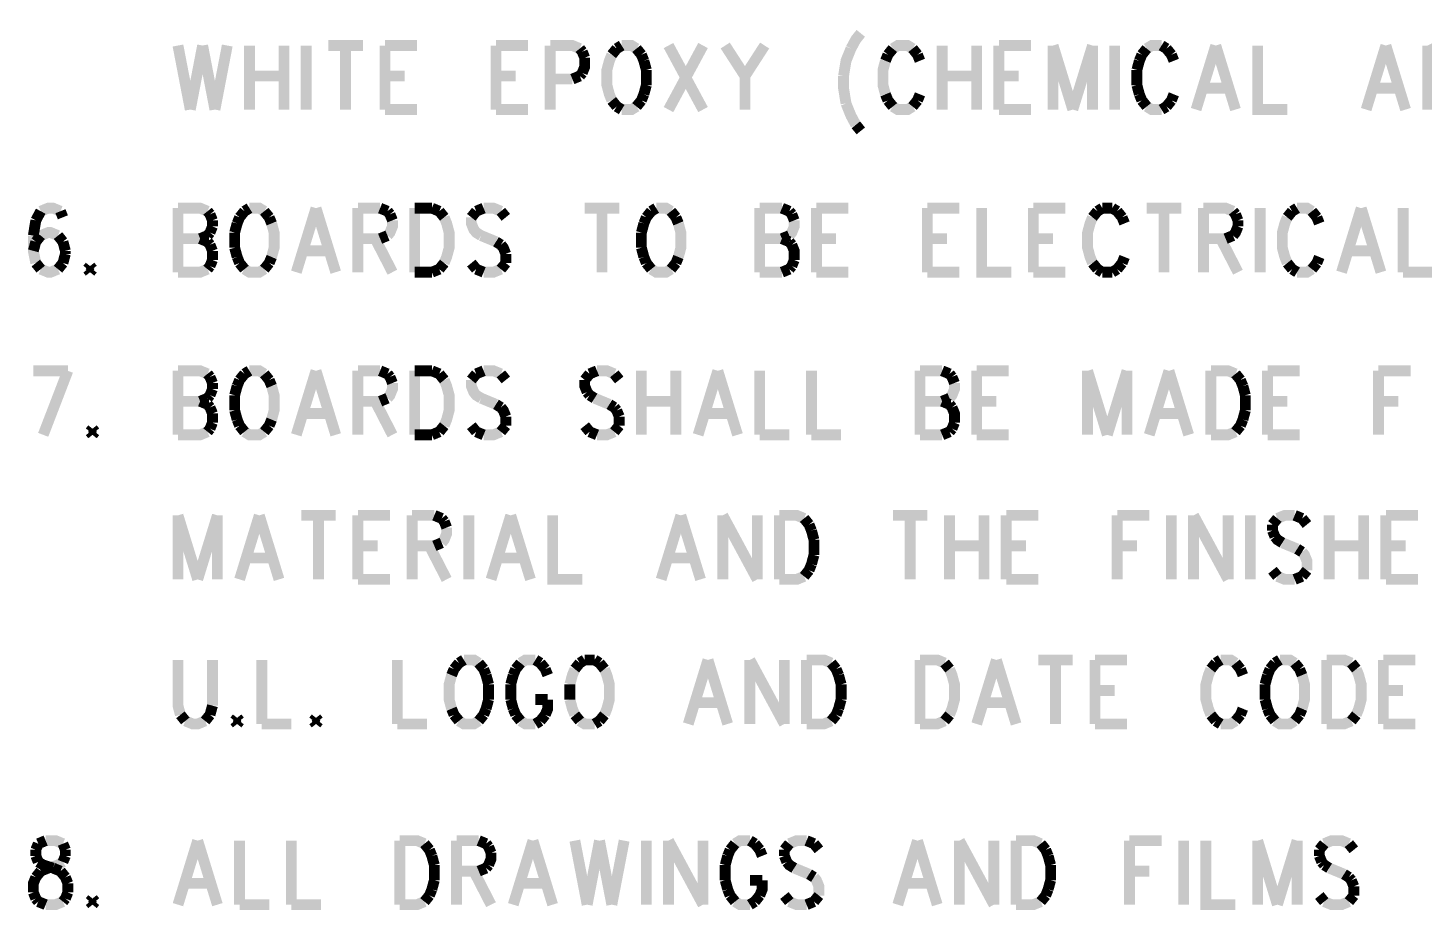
# Model space of a CAD drawing. Extents: x 5.82 to 15.01, y 4.82 to 9.83.
# Drawn here: x 6.15 to 8.081, y 4.825 to 6.045 of the extents above; entities that cross this region are included whole.
import ezdxf

# ---------------------------------------------------------------- set-up
doc = ezdxf.new("R2010")
doc.units = 0
doc.layers.add('DD_PHO', color=1, linetype='CONTINUOUS')

msp = doc.modelspace()

# ---------------------------------------------------------------- linework, layer by layer
at = {"layer": 'DD_PHO', "const_width": 0.015}
for points in [[(7.30181, 6.03796), (7.295, 6.02953), (7.28818, 6.01687)], [(6.3575, 6.02109), (6.37454, 5.9325)], [(6.39159, 6.02109), (6.37454, 5.9325)], [(6.39159, 6.02109), (6.40863, 5.9325)], [(6.42568, 6.02109), (6.40863, 5.9325)], [(6.45636, 6.02109), (6.45636, 5.9325)], [(6.50409, 6.02109), (6.50409, 5.9325)], [(6.53477, 6.02109), (6.53477, 5.9325)], [(6.56545, 6.02109), (6.61318, 6.02109)], [(6.58931, 6.02109), (6.58931, 5.9325)], [(6.64386, 6.02109), (6.64386, 5.9325)], [(6.64386, 6.02109), (6.68818, 6.02109)], [(6.79727, 6.02109), (6.79727, 5.9325)], [(6.79727, 6.02109), (6.84159, 6.02109)], [(6.87227, 6.02109), (6.87227, 5.9325)], [(6.87227, 6.02109), (6.90295, 6.02109), (6.91318, 6.01687)], [(6.91318, 6.01687), (6.91659, 6.01265)], [(6.96431, 6.01687), (6.9575, 6.00843)], [(6.97113, 6.02109), (6.96431, 6.01687)], [(6.99159, 6.01687), (6.98477, 6.02109), (6.97113, 6.02109)], [(6.9984, 6.00843), (6.99159, 6.01687)], [(7.0359, 6.02109), (7.08363, 5.9325)], [(7.08363, 6.02109), (7.0359, 5.9325)], [(7.11431, 6.02109), (7.14159, 5.9789)], [(7.16886, 6.02109), (7.14159, 5.9789)], [(7.28818, 6.01687), (7.28136, 6), (7.27795, 5.9789)], [(7.34613, 6.01687), (7.33931, 6.00843)], [(7.3734, 6.01687), (7.36659, 6.02109), (7.35295, 6.02109), (7.34613, 6.01687)], [(7.38022, 6.00843), (7.3734, 6.01687)], [(7.41431, 6.02109), (7.41431, 5.9325)], [(7.46204, 6.02109), (7.46204, 5.9325)], [(7.49272, 6.02109), (7.49272, 5.9325)], [(7.49272, 6.02109), (7.53704, 6.02109)], [(7.56772, 6.02109), (7.56772, 5.9325)], [(7.56772, 6.02109), (7.595, 5.9325)], [(7.62227, 6.02109), (7.595, 5.9325)], [(7.62227, 6.02109), (7.62227, 5.9325)], [(7.65295, 6.02109), (7.65295, 5.9325)], [(7.69727, 6.01687), (7.69045, 6.00843)], [(7.71772, 6.02109), (7.70409, 6.02109), (7.69727, 6.01687)], [(7.72454, 6.01687), (7.71772, 6.02109)], [(7.73136, 6.00843), (7.72454, 6.01687)], [(7.79272, 6.02109), (7.76545, 5.9325)], [(7.79272, 6.02109), (7.82, 5.9325)], [(7.85068, 6.02109), (7.85068, 5.9325), (7.89159, 5.9325)], [(8.02795, 6.02109), (8.00068, 5.9325)], [(8.02795, 6.02109), (8.05522, 5.9325)], [(8.0859, 6.02109), (8.0859, 5.9325)], [(8.0859, 6.02109), (8.13363, 5.9325)], [(6.91659, 6.01265), (6.92, 6.00421)], [(6.92, 6.00421), (6.92, 5.99156), (6.91659, 5.98312)], [(6.9575, 6.00843), (6.95409, 6), (6.95068, 5.98734), (6.95068, 5.96625), (6.95409, 5.95359), (6.9575, 5.94515)], [(7.00181, 6), (6.9984, 6.00843)], [(7.00522, 5.98734), (7.00181, 6)], [(7.3359, 6), (7.3325, 5.98734), (7.3325, 5.96625), (7.3359, 5.95359)], [(7.33931, 6.00843), (7.3359, 6)], [(7.38363, 6), (7.38022, 6.00843)], [(7.68704, 6), (7.68363, 5.98734)], [(7.69045, 6.00843), (7.68704, 6)], [(7.73477, 6), (7.73136, 6.00843)], [(6.45636, 5.9789), (6.50409, 5.9789)], [(6.64386, 5.9789), (6.67113, 5.9789)], [(6.79727, 5.9789), (6.82454, 5.9789)], [(6.91318, 5.9789), (6.90295, 5.97468)], [(6.91659, 5.98312), (6.91318, 5.9789)], [(7.00522, 5.96625), (7.00522, 5.98734)], [(7.14159, 5.9789), (7.14159, 5.9325)], [(7.27795, 5.9789), (7.27795, 5.96203), (7.28136, 5.94093)], [(7.41431, 5.9789), (7.46204, 5.9789)], [(7.49272, 5.9789), (7.52, 5.9789)], [(7.68363, 5.98734), (7.68363, 5.96625)], [(6.90295, 5.97468), (6.87227, 5.97468)], [(7.00181, 5.95359), (7.00522, 5.96625)], [(7.68363, 5.96625), (7.68704, 5.95359)], [(7.77568, 5.96203), (7.80977, 5.96203)], [(8.0109, 5.96203), (8.045, 5.96203)], [(6.9575, 5.94515), (6.96431, 5.93671)], [(6.99159, 5.93671), (6.9984, 5.94515)], [(6.9984, 5.94515), (7.00181, 5.95359)], [(7.28136, 5.94093), (7.28818, 5.92406), (7.295, 5.9114)], [(7.3359, 5.95359), (7.33931, 5.94515)], [(7.33931, 5.94515), (7.34613, 5.93671)], [(7.3734, 5.93671), (7.38022, 5.94515)], [(7.38022, 5.94515), (7.38363, 5.95359)], [(7.68704, 5.95359), (7.69045, 5.94515)], [(7.69045, 5.94515), (7.69727, 5.93671)], [(7.72454, 5.93671), (7.73136, 5.94515)], [(7.73136, 5.94515), (7.73477, 5.95359)], [(6.64386, 5.9325), (6.68818, 5.9325)], [(6.79727, 5.9325), (6.84159, 5.9325)], [(6.96431, 5.93671), (6.97113, 5.9325)], [(6.97113, 5.9325), (6.98477, 5.9325), (6.99159, 5.93671)], [(7.34613, 5.93671), (7.35295, 5.9325), (7.36659, 5.9325), (7.3734, 5.93671)], [(7.49272, 5.9325), (7.53704, 5.9325)], [(7.69727, 5.93671), (7.70409, 5.9325), (7.71772, 5.9325)], [(7.71772, 5.9325), (7.72454, 5.93671)], [(7.295, 5.9114), (7.30181, 5.90296)], [(6.16772, 5.79187), (6.1609, 5.77921)], [(6.195, 5.79187), (6.18477, 5.79609), (6.17795, 5.79609), (6.16772, 5.79187)], [(6.1984, 5.78343), (6.195, 5.79187)], [(6.3575, 5.79609), (6.3575, 5.7075)], [(6.3575, 5.79609), (6.38818, 5.79609), (6.3984, 5.79187)], [(6.3984, 5.79187), (6.40181, 5.78765)], [(6.40181, 5.78765), (6.40522, 5.77921)], [(6.44954, 5.79187), (6.44272, 5.78343)], [(6.45636, 5.79609), (6.44954, 5.79187)], [(6.47681, 5.79187), (6.47, 5.79609), (6.45636, 5.79609)], [(6.48363, 5.78343), (6.47681, 5.79187)], [(6.5484, 5.79609), (6.52113, 5.7075)], [(6.5484, 5.79609), (6.57568, 5.7075)], [(6.60636, 5.79609), (6.60636, 5.7075)], [(6.60636, 5.79609), (6.63704, 5.79609)], [(6.63704, 5.79609), (6.64727, 5.79187)], [(6.64727, 5.79187), (6.65068, 5.78765)], [(6.65068, 5.78765), (6.65409, 5.77921)], [(6.68477, 5.79609), (6.68477, 5.7075)], [(6.68477, 5.79609), (6.70863, 5.79609)], [(6.70863, 5.79609), (6.71886, 5.79187)], [(6.71886, 5.79187), (6.72568, 5.78343)], [(6.77, 5.79187), (6.76318, 5.78343)], [(6.78022, 5.79609), (6.77, 5.79187)], [(6.80409, 5.79187), (6.79386, 5.79609), (6.78022, 5.79609)], [(6.8109, 5.78343), (6.80409, 5.79187)], [(6.92, 5.79609), (6.96772, 5.79609)], [(6.94386, 5.79609), (6.94386, 5.7075)], [(7.01204, 5.79187), (7.00522, 5.78343)], [(7.01886, 5.79609), (7.01204, 5.79187)], [(7.03931, 5.79187), (7.0325, 5.79609), (7.01886, 5.79609)], [(7.04613, 5.78343), (7.03931, 5.79187)], [(7.16204, 5.79609), (7.16204, 5.7075)], [(7.16204, 5.79609), (7.19272, 5.79609)], [(7.19272, 5.79609), (7.20295, 5.79187)], [(7.20295, 5.79187), (7.20636, 5.78765)], [(7.20636, 5.78765), (7.20977, 5.77921)], [(7.24045, 5.79609), (7.24045, 5.7075)], [(7.24045, 5.79609), (7.28477, 5.79609)], [(7.39386, 5.79609), (7.39386, 5.7075)], [(7.39386, 5.79609), (7.43818, 5.79609)], [(7.46886, 5.79609), (7.46886, 5.7075), (7.50977, 5.7075)], [(7.54045, 5.79609), (7.54045, 5.7075)], [(7.54045, 5.79609), (7.58477, 5.79609)], [(7.62909, 5.79187), (7.62227, 5.78343)], [(7.6359, 5.79609), (7.62909, 5.79187)], [(7.64954, 5.79609), (7.6359, 5.79609)], [(7.65636, 5.79187), (7.64954, 5.79609)], [(7.66318, 5.78343), (7.65636, 5.79187)], [(7.69727, 5.79609), (7.745, 5.79609)], [(7.72113, 5.79609), (7.72113, 5.7075)], [(7.77568, 5.79609), (7.77568, 5.7075)], [(7.77568, 5.79609), (7.80636, 5.79609), (7.81659, 5.79187)], [(7.81659, 5.79187), (7.82, 5.78765)], [(7.82, 5.78765), (7.8234, 5.77921)], [(7.85409, 5.79609), (7.85409, 5.7075)], [(7.8984, 5.79187), (7.89159, 5.78343)], [(7.90522, 5.79609), (7.8984, 5.79187)], [(7.92568, 5.79187), (7.91886, 5.79609), (7.90522, 5.79609)], [(7.9325, 5.78343), (7.92568, 5.79187)], [(7.99386, 5.79609), (7.96659, 5.7075)], [(7.99386, 5.79609), (8.02113, 5.7075)], [(8.05181, 5.79609), (8.05181, 5.7075)], [(6.1609, 5.77921), (6.1575, 5.75812)], [(6.40522, 5.77078), (6.40181, 5.76234)], [(6.40522, 5.77921), (6.40522, 5.77078)], [(6.43931, 5.775), (6.4359, 5.76234)], [(6.44272, 5.78343), (6.43931, 5.775)], [(6.48704, 5.775), (6.48363, 5.78343)], [(6.48704, 5.72859), (6.49045, 5.74125), (6.49045, 5.76234), (6.48704, 5.775)], [(6.65409, 5.77921), (6.65409, 5.77078), (6.65068, 5.76234), (6.64727, 5.75812)], [(6.72568, 5.78343), (6.72909, 5.775), (6.7325, 5.76234), (6.7325, 5.74125), (6.72909, 5.72859), (6.72568, 5.72015)], [(6.76318, 5.78343), (6.76318, 5.775), (6.76659, 5.76656), (6.77, 5.76234), (6.77681, 5.75812)], [(7.00181, 5.775), (6.9984, 5.76234)], [(7.00522, 5.78343), (7.00181, 5.775)], [(7.04954, 5.775), (7.04613, 5.78343)], [(7.04954, 5.72859), (7.05295, 5.74125), (7.05295, 5.76234), (7.04954, 5.775)], [(7.20977, 5.77921), (7.20977, 5.77078), (7.20636, 5.76234), (7.20295, 5.75812)], [(7.62227, 5.78343), (7.61886, 5.775), (7.61545, 5.76234), (7.61545, 5.74125), (7.61886, 5.72859), (7.62227, 5.72015)], [(7.66659, 5.775), (7.66318, 5.78343)], [(7.8234, 5.77078), (7.82, 5.76234), (7.81659, 5.75812)], [(7.8234, 5.77921), (7.8234, 5.77078)], [(7.89159, 5.78343), (7.88818, 5.775), (7.88477, 5.76234), (7.88477, 5.74125), (7.88818, 5.72859), (7.89159, 5.72015)], [(7.9359, 5.775), (7.9325, 5.78343)], [(6.1575, 5.75812), (6.1575, 5.73703), (6.1609, 5.72015)], [(6.1609, 5.74968), (6.1575, 5.73703)], [(6.16772, 5.75812), (6.1609, 5.74968)], [(6.19159, 5.75812), (6.18136, 5.76234), (6.17795, 5.76234), (6.16772, 5.75812)], [(6.1984, 5.74968), (6.19159, 5.75812)], [(6.20181, 5.73703), (6.1984, 5.74968)], [(6.3575, 5.7539), (6.38818, 5.7539)], [(6.3984, 5.75812), (6.38818, 5.7539)], [(6.38818, 5.7539), (6.3984, 5.74968)], [(6.40181, 5.76234), (6.3984, 5.75812)], [(6.3984, 5.74968), (6.40181, 5.74546)], [(6.4359, 5.76234), (6.4359, 5.74125)], [(6.63704, 5.7539), (6.60636, 5.7539)], [(6.63022, 5.7539), (6.65409, 5.7075)], [(6.64727, 5.75812), (6.63704, 5.7539)], [(6.77681, 5.75812), (6.79727, 5.74968)], [(6.79727, 5.74968), (6.80409, 5.74546)], [(6.9984, 5.76234), (6.9984, 5.74125)], [(7.16204, 5.7539), (7.19272, 5.7539)], [(7.20295, 5.75812), (7.19272, 5.7539)], [(7.19272, 5.7539), (7.20295, 5.74968)], [(7.20295, 5.74968), (7.20636, 5.74546)], [(7.24045, 5.7539), (7.26772, 5.7539)], [(7.39386, 5.7539), (7.42113, 5.7539)], [(7.54045, 5.7539), (7.56772, 5.7539)], [(7.80636, 5.7539), (7.77568, 5.7539)], [(7.79954, 5.7539), (7.8234, 5.7075)], [(7.81659, 5.75812), (7.80636, 5.7539)], [(6.1984, 5.72015), (6.20181, 5.73281)], [(6.20181, 5.73281), (6.20181, 5.73703)], [(6.40181, 5.74546), (6.40522, 5.73703)], [(6.40522, 5.73703), (6.40522, 5.72437)], [(6.4359, 5.74125), (6.43931, 5.72859)], [(6.43931, 5.72859), (6.44272, 5.72015)], [(6.48363, 5.72015), (6.48704, 5.72859)], [(6.53136, 5.73703), (6.56545, 5.73703)], [(6.80409, 5.74546), (6.8075, 5.74125), (6.8109, 5.73281)], [(6.8109, 5.73281), (6.8109, 5.72015)], [(6.9984, 5.74125), (7.00181, 5.72859)], [(7.00181, 5.72859), (7.00522, 5.72015)], [(7.04613, 5.72015), (7.04954, 5.72859)], [(7.20636, 5.74546), (7.20977, 5.73703), (7.20977, 5.72437)], [(7.66318, 5.72015), (7.66659, 5.72859)], [(7.9325, 5.72015), (7.9359, 5.72859)], [(7.97681, 5.73703), (8.0109, 5.73703)], [(6.1609, 5.72015), (6.16772, 5.71171)], [(6.16772, 5.71171), (6.17795, 5.7075), (6.18136, 5.7075), (6.19159, 5.71171)], [(6.19159, 5.71171), (6.1984, 5.72015)], [(6.2359, 5.71593), (6.2325, 5.71171)], [(6.2325, 5.71171), (6.2359, 5.7075)], [(6.23931, 5.71171), (6.2359, 5.71593)], [(6.2359, 5.7075), (6.23931, 5.71171)], [(6.3984, 5.71171), (6.38818, 5.7075), (6.3575, 5.7075)], [(6.40181, 5.71593), (6.3984, 5.71171)], [(6.40522, 5.72437), (6.40181, 5.71593)], [(6.44272, 5.72015), (6.44954, 5.71171)], [(6.44954, 5.71171), (6.45636, 5.7075), (6.47, 5.7075), (6.47681, 5.71171)], [(6.47681, 5.71171), (6.48363, 5.72015)], [(6.71886, 5.71171), (6.70863, 5.7075)], [(6.72568, 5.72015), (6.71886, 5.71171)], [(6.77, 5.71171), (6.76318, 5.72015)], [(6.78022, 5.7075), (6.77, 5.71171)], [(6.80409, 5.71171), (6.79386, 5.7075), (6.78022, 5.7075)], [(6.8109, 5.72015), (6.80409, 5.71171)], [(7.00522, 5.72015), (7.01204, 5.71171)], [(7.01204, 5.71171), (7.01886, 5.7075), (7.0325, 5.7075), (7.03931, 5.71171)], [(7.03931, 5.71171), (7.04613, 5.72015)], [(7.20295, 5.71171), (7.19272, 5.7075)], [(7.20636, 5.71593), (7.20295, 5.71171)], [(7.20977, 5.72437), (7.20636, 5.71593)], [(7.62227, 5.72015), (7.62909, 5.71171)], [(7.62909, 5.71171), (7.6359, 5.7075)], [(7.64954, 5.7075), (7.65636, 5.71171)], [(7.65636, 5.71171), (7.66318, 5.72015)], [(7.89159, 5.72015), (7.8984, 5.71171)], [(7.8984, 5.71171), (7.90522, 5.7075)], [(7.90522, 5.7075), (7.91886, 5.7075), (7.92568, 5.71171)], [(7.92568, 5.71171), (7.9325, 5.72015)], [(6.70863, 5.7075), (6.68477, 5.7075)], [(7.19272, 5.7075), (7.16204, 5.7075)], [(7.24045, 5.7075), (7.28477, 5.7075)], [(7.39386, 5.7075), (7.43818, 5.7075)], [(7.54045, 5.7075), (7.58477, 5.7075)], [(7.6359, 5.7075), (7.64954, 5.7075)], [(8.05181, 5.7075), (8.09272, 5.7075)], [(6.1575, 5.57109), (6.20522, 5.57109)], [(6.20522, 5.57109), (6.17113, 5.4825)], [(6.3575, 5.57109), (6.3575, 5.4825)], [(6.3575, 5.57109), (6.38818, 5.57109), (6.3984, 5.56687)], [(6.3984, 5.56687), (6.40181, 5.56265)], [(6.40181, 5.56265), (6.40522, 5.55421)], [(6.40522, 5.55421), (6.40522, 5.54578)], [(6.44272, 5.55843), (6.43931, 5.55)], [(6.44954, 5.56687), (6.44272, 5.55843)], [(6.45636, 5.57109), (6.44954, 5.56687)], [(6.47681, 5.56687), (6.47, 5.57109), (6.45636, 5.57109)], [(6.48363, 5.55843), (6.47681, 5.56687)], [(6.48704, 5.55), (6.48363, 5.55843)], [(6.5484, 5.57109), (6.52113, 5.4825)], [(6.5484, 5.57109), (6.57568, 5.4825)], [(6.60636, 5.57109), (6.60636, 5.4825)], [(6.60636, 5.57109), (6.63704, 5.57109)], [(6.63704, 5.57109), (6.64727, 5.56687)], [(6.64727, 5.56687), (6.65068, 5.56265)], [(6.65409, 5.55421), (6.65409, 5.54578), (6.65068, 5.53734), (6.64727, 5.53312)], [(6.65068, 5.56265), (6.65409, 5.55421)], [(6.68477, 5.57109), (6.68477, 5.4825)], [(6.68477, 5.57109), (6.70863, 5.57109)], [(6.70863, 5.57109), (6.71886, 5.56687)], [(6.71886, 5.56687), (6.72568, 5.55843)], [(6.72568, 5.55843), (6.72909, 5.55), (6.7325, 5.53734), (6.7325, 5.51625), (6.72909, 5.50359), (6.72568, 5.49515)], [(6.77, 5.56687), (6.76318, 5.55843)], [(6.76318, 5.55843), (6.76318, 5.55), (6.76659, 5.54156), (6.77, 5.53734), (6.77681, 5.53312)], [(6.78022, 5.57109), (6.77, 5.56687)], [(6.80409, 5.56687), (6.79386, 5.57109), (6.78022, 5.57109)], [(6.8109, 5.55843), (6.80409, 5.56687)], [(6.92681, 5.56687), (6.92, 5.55843)], [(6.92, 5.55843), (6.92, 5.55), (6.9234, 5.54156)], [(6.93704, 5.57109), (6.92681, 5.56687)], [(6.9609, 5.56687), (6.95068, 5.57109), (6.93704, 5.57109)], [(6.96772, 5.55843), (6.9609, 5.56687)], [(6.9984, 5.57109), (6.9984, 5.4825)], [(7.04613, 5.57109), (7.04613, 5.4825)], [(7.10409, 5.57109), (7.07681, 5.4825)], [(7.10409, 5.57109), (7.13136, 5.4825)], [(7.16204, 5.57109), (7.16204, 5.4825)], [(7.23363, 5.57109), (7.23363, 5.4825)], [(7.38363, 5.57109), (7.38363, 5.4825)], [(7.38363, 5.57109), (7.41431, 5.57109)], [(7.41431, 5.57109), (7.42454, 5.56687)], [(7.42454, 5.56687), (7.42795, 5.56265)], [(7.43136, 5.55421), (7.43136, 5.54578), (7.42795, 5.53734), (7.42454, 5.53312)], [(7.42795, 5.56265), (7.43136, 5.55421)], [(7.46204, 5.57109), (7.46204, 5.4825)], [(7.46204, 5.57109), (7.50636, 5.57109)], [(7.61545, 5.57109), (7.61545, 5.4825)], [(7.61545, 5.57109), (7.64272, 5.4825)], [(7.67, 5.57109), (7.64272, 5.4825)], [(7.67, 5.57109), (7.67, 5.4825)], [(7.72795, 5.57109), (7.70068, 5.4825)], [(7.72795, 5.57109), (7.75522, 5.4825)], [(7.7859, 5.57109), (7.7859, 5.4825)], [(7.7859, 5.57109), (7.80977, 5.57109), (7.82, 5.56687)], [(7.82, 5.56687), (7.82681, 5.55843)], [(7.82681, 5.55843), (7.83022, 5.55)], [(7.86431, 5.57109), (7.86431, 5.4825)], [(7.86431, 5.57109), (7.90863, 5.57109)], [(8.01772, 5.57109), (8.01772, 5.4825)], [(8.01772, 5.57109), (8.06204, 5.57109)], [(6.40181, 5.53734), (6.3984, 5.53312)], [(6.40522, 5.54578), (6.40181, 5.53734)], [(6.43931, 5.55), (6.4359, 5.53734)], [(6.4359, 5.53734), (6.4359, 5.51625)], [(6.48704, 5.50359), (6.49045, 5.51625), (6.49045, 5.53734), (6.48704, 5.55)], [(6.9234, 5.54156), (6.92681, 5.53734)], [(6.92681, 5.53734), (6.93363, 5.53312)], [(7.83022, 5.55), (7.83363, 5.53734)], [(7.83363, 5.53734), (7.83363, 5.51625)], [(6.3575, 5.5289), (6.38818, 5.5289)], [(6.3984, 5.53312), (6.38818, 5.5289)], [(6.38818, 5.5289), (6.3984, 5.52468)], [(6.3984, 5.52468), (6.40181, 5.52046)], [(6.40181, 5.52046), (6.40522, 5.51203)], [(6.4359, 5.51625), (6.43931, 5.50359)], [(6.63704, 5.5289), (6.60636, 5.5289)], [(6.63022, 5.5289), (6.65409, 5.4825)], [(6.64727, 5.53312), (6.63704, 5.5289)], [(6.77681, 5.53312), (6.79727, 5.52468)], [(6.79727, 5.52468), (6.80409, 5.52046)], [(6.80409, 5.52046), (6.8075, 5.51625), (6.8109, 5.50781)], [(6.93363, 5.53312), (6.95409, 5.52468)], [(6.95409, 5.52468), (6.9609, 5.52046)], [(6.9609, 5.52046), (6.96431, 5.51625)], [(6.96431, 5.51625), (6.96772, 5.50781)], [(6.9984, 5.5289), (7.04613, 5.5289)], [(7.38363, 5.5289), (7.41431, 5.5289)], [(7.42454, 5.53312), (7.41431, 5.5289)], [(7.41431, 5.5289), (7.42454, 5.52468)], [(7.42454, 5.52468), (7.42795, 5.52046)], [(7.42795, 5.52046), (7.43136, 5.51203), (7.43136, 5.49937)], [(7.46204, 5.5289), (7.48931, 5.5289)], [(7.83363, 5.51625), (7.83022, 5.50359)], [(7.86431, 5.5289), (7.89159, 5.5289)], [(8.01772, 5.5289), (8.045, 5.5289)], [(6.40522, 5.49937), (6.40181, 5.49093)], [(6.40522, 5.51203), (6.40522, 5.49937)], [(6.43931, 5.50359), (6.44272, 5.49515)], [(6.48363, 5.49515), (6.48704, 5.50359)], [(6.53136, 5.51203), (6.56545, 5.51203)], [(6.8109, 5.50781), (6.8109, 5.49515)], [(6.96772, 5.50781), (6.96772, 5.49515)], [(7.08704, 5.51203), (7.12113, 5.51203)], [(7.43136, 5.49937), (7.42795, 5.49093)], [(7.7109, 5.51203), (7.745, 5.51203)], [(7.83022, 5.50359), (7.82681, 5.49515)], [(6.23931, 5.49093), (6.2359, 5.48671)], [(6.2359, 5.48671), (6.23931, 5.4825)], [(6.24272, 5.48671), (6.23931, 5.49093)], [(6.23931, 5.4825), (6.24272, 5.48671)], [(6.3984, 5.48671), (6.38818, 5.4825), (6.3575, 5.4825)], [(6.40181, 5.49093), (6.3984, 5.48671)], [(6.44272, 5.49515), (6.44954, 5.48671)], [(6.44954, 5.48671), (6.45636, 5.4825), (6.47, 5.4825), (6.47681, 5.48671)], [(6.47681, 5.48671), (6.48363, 5.49515)], [(6.70863, 5.4825), (6.68477, 5.4825)], [(6.71886, 5.48671), (6.70863, 5.4825)], [(6.72568, 5.49515), (6.71886, 5.48671)], [(6.77, 5.48671), (6.76318, 5.49515)], [(6.78022, 5.4825), (6.77, 5.48671)], [(6.80409, 5.48671), (6.79386, 5.4825), (6.78022, 5.4825)], [(6.8109, 5.49515), (6.80409, 5.48671)], [(6.92681, 5.48671), (6.92, 5.49515)], [(6.93704, 5.4825), (6.92681, 5.48671)], [(6.9609, 5.48671), (6.95068, 5.4825), (6.93704, 5.4825)], [(6.96772, 5.49515), (6.9609, 5.48671)], [(7.16204, 5.4825), (7.20295, 5.4825)], [(7.23363, 5.4825), (7.27454, 5.4825)], [(7.41431, 5.4825), (7.38363, 5.4825)], [(7.42454, 5.48671), (7.41431, 5.4825)], [(7.42795, 5.49093), (7.42454, 5.48671)], [(7.46204, 5.4825), (7.50636, 5.4825)], [(7.82, 5.48671), (7.80977, 5.4825), (7.7859, 5.4825)], [(7.82681, 5.49515), (7.82, 5.48671)], [(7.86431, 5.4825), (7.90863, 5.4825)], [(6.3575, 5.37109), (6.3575, 5.2825)], [(6.3575, 5.37109), (6.38477, 5.2825)], [(6.41204, 5.37109), (6.38477, 5.2825)], [(6.41204, 5.37109), (6.41204, 5.2825)], [(6.47, 5.37109), (6.44272, 5.2825)], [(6.47, 5.37109), (6.49727, 5.2825)], [(6.52795, 5.37109), (6.57568, 5.37109)], [(6.55181, 5.37109), (6.55181, 5.2825)], [(6.60636, 5.37109), (6.60636, 5.2825)], [(6.60636, 5.37109), (6.65068, 5.37109)], [(6.68136, 5.37109), (6.68136, 5.2825)], [(6.68136, 5.37109), (6.71204, 5.37109)], [(6.71204, 5.37109), (6.72227, 5.36687)], [(6.72227, 5.36687), (6.72568, 5.36265)], [(6.72568, 5.36265), (6.72909, 5.35421)], [(6.75977, 5.37109), (6.75977, 5.2825)], [(6.81772, 5.37109), (6.79045, 5.2825)], [(6.81772, 5.37109), (6.845, 5.2825)], [(6.87568, 5.37109), (6.87568, 5.2825), (6.91659, 5.2825)], [(7.05295, 5.37109), (7.02568, 5.2825)], [(7.05295, 5.37109), (7.08022, 5.2825)], [(7.1109, 5.37109), (7.1109, 5.2825)], [(7.1109, 5.37109), (7.15863, 5.2825)], [(7.15863, 5.37109), (7.15863, 5.2825)], [(7.18931, 5.37109), (7.18931, 5.2825)], [(7.18931, 5.37109), (7.21318, 5.37109), (7.2234, 5.36687)], [(7.2234, 5.36687), (7.23022, 5.35843)], [(7.34613, 5.37109), (7.39386, 5.37109)], [(7.37, 5.37109), (7.37, 5.2825)], [(7.42454, 5.37109), (7.42454, 5.2825)], [(7.47227, 5.37109), (7.47227, 5.2825)], [(7.50295, 5.37109), (7.50295, 5.2825)], [(7.50295, 5.37109), (7.54727, 5.37109)], [(7.65636, 5.37109), (7.65636, 5.2825)], [(7.65636, 5.37109), (7.70068, 5.37109)], [(7.73136, 5.37109), (7.73136, 5.2825)], [(7.76204, 5.37109), (7.76204, 5.2825)], [(7.76204, 5.37109), (7.80977, 5.2825)], [(7.80977, 5.37109), (7.80977, 5.2825)], [(7.84045, 5.37109), (7.84045, 5.2825)], [(7.87795, 5.36687), (7.87113, 5.35843)], [(7.90181, 5.37109), (7.88818, 5.37109), (7.87795, 5.36687)], [(7.91204, 5.36687), (7.90181, 5.37109)], [(7.91886, 5.35843), (7.91204, 5.36687)], [(7.94954, 5.37109), (7.94954, 5.2825)], [(7.99727, 5.37109), (7.99727, 5.2825)], [(8.02795, 5.37109), (8.02795, 5.2825)], [(8.02795, 5.37109), (8.07227, 5.37109)], [(6.72909, 5.35421), (6.72909, 5.34578), (6.72568, 5.33734), (6.72227, 5.33312)], [(7.23022, 5.35843), (7.23363, 5.35)], [(7.23363, 5.35), (7.23704, 5.33734)], [(7.87113, 5.35843), (7.87113, 5.35)], [(7.87113, 5.35), (7.87454, 5.34156)], [(7.87454, 5.34156), (7.87795, 5.33734), (7.88477, 5.33312)], [(6.60636, 5.3289), (6.63363, 5.3289)], [(6.71204, 5.3289), (6.68136, 5.3289)], [(6.70522, 5.3289), (6.72909, 5.2825)], [(6.72227, 5.33312), (6.71204, 5.3289)], [(7.23704, 5.33734), (7.23704, 5.31625)], [(7.42454, 5.3289), (7.47227, 5.3289)], [(7.50295, 5.3289), (7.53022, 5.3289)], [(7.65636, 5.3289), (7.68363, 5.3289)], [(7.88477, 5.33312), (7.90522, 5.32468)], [(7.90522, 5.32468), (7.91204, 5.32046)], [(7.94954, 5.3289), (7.99727, 5.3289)], [(8.02795, 5.3289), (8.05522, 5.3289)], [(6.45295, 5.31203), (6.48704, 5.31203)], [(6.80068, 5.31203), (6.83477, 5.31203)], [(7.0359, 5.31203), (7.07, 5.31203)], [(7.23363, 5.30359), (7.23022, 5.29515)], [(7.23704, 5.31625), (7.23363, 5.30359)], [(7.91204, 5.32046), (7.91545, 5.31625), (7.91886, 5.30781), (7.91886, 5.29515)], [(7.2234, 5.28671), (7.21318, 5.2825), (7.18931, 5.2825)], [(7.23022, 5.29515), (7.2234, 5.28671)], [(7.87795, 5.28671), (7.87113, 5.29515)], [(7.90181, 5.2825), (7.88818, 5.2825), (7.87795, 5.28671)], [(7.91204, 5.28671), (7.90181, 5.2825)], [(7.91886, 5.29515), (7.91204, 5.28671)], [(6.60636, 5.2825), (6.65068, 5.2825)], [(7.50295, 5.2825), (7.54727, 5.2825)], [(8.02795, 5.2825), (8.07227, 5.2825)], [(6.3575, 5.17109), (6.3575, 5.10781), (6.3609, 5.09515)], [(6.40522, 5.10781), (6.40522, 5.17109)], [(6.4734, 5.17109), (6.4734, 5.0825)], [(6.6609, 5.17109), (6.6609, 5.0825)], [(6.75295, 5.17109), (6.74613, 5.16687)], [(6.7734, 5.16687), (6.76659, 5.17109), (6.75295, 5.17109)], [(6.85181, 5.17109), (6.83818, 5.17109), (6.83136, 5.16687)], [(6.85863, 5.16687), (6.85181, 5.17109)], [(6.92, 5.17109), (6.91318, 5.16687)], [(6.93363, 5.17109), (6.92, 5.17109)], [(6.94045, 5.16687), (6.93363, 5.17109)], [(7.09045, 5.17109), (7.06318, 5.0825)], [(7.09045, 5.17109), (7.11772, 5.0825)], [(7.1484, 5.17109), (7.1484, 5.0825)], [(7.1484, 5.17109), (7.19613, 5.0825)], [(7.19613, 5.17109), (7.19613, 5.0825)], [(7.22681, 5.17109), (7.22681, 5.0825)], [(7.22681, 5.17109), (7.25068, 5.17109), (7.2609, 5.16687)], [(7.38363, 5.17109), (7.38363, 5.0825)], [(7.38363, 5.17109), (7.4075, 5.17109), (7.41772, 5.16687)], [(7.48931, 5.17109), (7.46204, 5.0825)], [(7.48931, 5.17109), (7.51659, 5.0825)], [(7.54727, 5.17109), (7.595, 5.17109)], [(7.57113, 5.17109), (7.57113, 5.0825)], [(7.62568, 5.17109), (7.62568, 5.0825)], [(7.62568, 5.17109), (7.67, 5.17109)], [(7.79954, 5.17109), (7.79272, 5.16687)], [(7.82, 5.16687), (7.81318, 5.17109), (7.79954, 5.17109)], [(7.88136, 5.17109), (7.87454, 5.16687)], [(7.90181, 5.16687), (7.895, 5.17109), (7.88136, 5.17109)], [(7.94613, 5.17109), (7.94613, 5.0825)], [(7.94613, 5.17109), (7.97, 5.17109), (7.98022, 5.16687)], [(8.02454, 5.17109), (8.02454, 5.0825)], [(8.02454, 5.17109), (8.06886, 5.17109)], [(6.7359, 5.15), (6.7325, 5.13734), (6.7325, 5.11625), (6.7359, 5.10359)], [(6.73931, 5.15843), (6.7359, 5.15)], [(6.74613, 5.16687), (6.73931, 5.15843)], [(6.78022, 5.15843), (6.7734, 5.16687)], [(6.78363, 5.15), (6.78022, 5.15843)], [(6.78704, 5.13734), (6.78363, 5.15)], [(6.82113, 5.15), (6.81772, 5.13734)], [(6.82454, 5.15843), (6.82113, 5.15)], [(6.83136, 5.16687), (6.82454, 5.15843)], [(6.86545, 5.15843), (6.85863, 5.16687)], [(6.86886, 5.15), (6.86545, 5.15843)], [(6.90636, 5.15843), (6.90295, 5.15), (6.89954, 5.13734)], [(6.91318, 5.16687), (6.90636, 5.15843)], [(6.94727, 5.15843), (6.94045, 5.16687)], [(6.94727, 5.09515), (6.95068, 5.10359), (6.95409, 5.11625), (6.95409, 5.13734), (6.95068, 5.15), (6.94727, 5.15843)], [(7.2609, 5.16687), (7.26772, 5.15843)], [(7.26772, 5.15843), (7.27113, 5.15)], [(7.27113, 5.15), (7.27454, 5.13734)], [(7.41772, 5.16687), (7.42454, 5.15843)], [(7.42454, 5.15843), (7.42795, 5.15), (7.43136, 5.13734), (7.43136, 5.11625), (7.42795, 5.10359), (7.42454, 5.09515)], [(7.7859, 5.15843), (7.7825, 5.15), (7.77909, 5.13734), (7.77909, 5.11625), (7.7825, 5.10359), (7.7859, 5.09515)], [(7.79272, 5.16687), (7.7859, 5.15843)], [(7.82681, 5.15843), (7.82, 5.16687)], [(7.83022, 5.15), (7.82681, 5.15843)], [(7.86431, 5.15), (7.8609, 5.13734)], [(7.86772, 5.15843), (7.86431, 5.15)], [(7.87454, 5.16687), (7.86772, 5.15843)], [(7.90863, 5.15843), (7.90181, 5.16687)], [(7.91204, 5.15), (7.90863, 5.15843)], [(7.91204, 5.10359), (7.91545, 5.11625), (7.91545, 5.13734), (7.91204, 5.15)], [(7.98022, 5.16687), (7.98704, 5.15843)], [(7.98704, 5.15843), (7.99045, 5.15), (7.99386, 5.13734), (7.99386, 5.11625), (7.99045, 5.10359), (7.98704, 5.09515)], [(6.78704, 5.11625), (6.78704, 5.13734)], [(6.81772, 5.13734), (6.81772, 5.11625)], [(6.89954, 5.13734), (6.89954, 5.11625)], [(7.27454, 5.13734), (7.27454, 5.11625)], [(7.62568, 5.1289), (7.65295, 5.1289)], [(7.8609, 5.13734), (7.8609, 5.11625)], [(8.02454, 5.1289), (8.05181, 5.1289)], [(6.78363, 5.10359), (6.78704, 5.11625)], [(6.81772, 5.11625), (6.82113, 5.10359)], [(6.85181, 5.11625), (6.86886, 5.11625)], [(6.86545, 5.09515), (6.86886, 5.10359), (6.86886, 5.11625)], [(6.89954, 5.11625), (6.90295, 5.10359), (6.90636, 5.09515)], [(7.0734, 5.11203), (7.1075, 5.11203)], [(7.27454, 5.11625), (7.27113, 5.10359)], [(7.47227, 5.11203), (7.50636, 5.11203)], [(7.8609, 5.11625), (7.86431, 5.10359)], [(6.3609, 5.09515), (6.36772, 5.08671)], [(6.395, 5.08671), (6.40181, 5.09515)], [(6.40181, 5.09515), (6.40522, 5.10781)], [(6.43931, 5.09093), (6.4359, 5.08671)], [(6.44272, 5.08671), (6.43931, 5.09093)], [(6.5484, 5.09093), (6.545, 5.08671)], [(6.55181, 5.08671), (6.5484, 5.09093)], [(6.7359, 5.10359), (6.73931, 5.09515)], [(6.73931, 5.09515), (6.74613, 5.08671)], [(6.7734, 5.08671), (6.78022, 5.09515)], [(6.78022, 5.09515), (6.78363, 5.10359)], [(6.82113, 5.10359), (6.82454, 5.09515)], [(6.82454, 5.09515), (6.83136, 5.08671)], [(6.85863, 5.08671), (6.86545, 5.09515)], [(6.90636, 5.09515), (6.91318, 5.08671)], [(6.94045, 5.08671), (6.94727, 5.09515)], [(7.26772, 5.09515), (7.2609, 5.08671)], [(7.27113, 5.10359), (7.26772, 5.09515)], [(7.42454, 5.09515), (7.41772, 5.08671)], [(7.7859, 5.09515), (7.79272, 5.08671)], [(7.82, 5.08671), (7.82681, 5.09515)], [(7.82681, 5.09515), (7.83022, 5.10359)], [(7.86431, 5.10359), (7.86772, 5.09515)], [(7.86772, 5.09515), (7.87454, 5.08671)], [(7.90181, 5.08671), (7.90863, 5.09515)], [(7.90863, 5.09515), (7.91204, 5.10359)], [(7.98704, 5.09515), (7.98022, 5.08671)], [(6.36772, 5.08671), (6.37795, 5.0825), (6.38477, 5.0825), (6.395, 5.08671)], [(6.4359, 5.08671), (6.43931, 5.0825)], [(6.43931, 5.0825), (6.44272, 5.08671)], [(6.4734, 5.0825), (6.51431, 5.0825)], [(6.545, 5.08671), (6.5484, 5.0825)], [(6.5484, 5.0825), (6.55181, 5.08671)], [(6.6609, 5.0825), (6.70181, 5.0825)], [(6.74613, 5.08671), (6.75295, 5.0825), (6.76659, 5.0825), (6.7734, 5.08671)], [(6.83136, 5.08671), (6.83818, 5.0825), (6.85181, 5.0825)], [(6.85181, 5.0825), (6.85863, 5.08671)], [(6.91318, 5.08671), (6.92, 5.0825), (6.93363, 5.0825)], [(6.93363, 5.0825), (6.94045, 5.08671)], [(7.2609, 5.08671), (7.25068, 5.0825), (7.22681, 5.0825)], [(7.41772, 5.08671), (7.4075, 5.0825), (7.38363, 5.0825)], [(7.62568, 5.0825), (7.67, 5.0825)], [(7.79272, 5.08671), (7.79954, 5.0825)], [(7.79954, 5.0825), (7.81318, 5.0825), (7.82, 5.08671)], [(7.87454, 5.08671), (7.88136, 5.0825), (7.895, 5.0825), (7.90181, 5.08671)], [(7.98022, 5.08671), (7.97, 5.0825), (7.94613, 5.0825)], [(8.02454, 5.0825), (8.06886, 5.0825)], [(6.16431, 4.91687), (6.1609, 4.90843)], [(6.17454, 4.92109), (6.16431, 4.91687)], [(6.1984, 4.91687), (6.18818, 4.92109), (6.17454, 4.92109)], [(6.20181, 4.90843), (6.1984, 4.91687)], [(6.38477, 4.92109), (6.3575, 4.8325)], [(6.38477, 4.92109), (6.41204, 4.8325)], [(6.44272, 4.92109), (6.44272, 4.8325)], [(6.51431, 4.92109), (6.51431, 4.8325)], [(6.66431, 4.92109), (6.66431, 4.8325)], [(6.66431, 4.92109), (6.68818, 4.92109), (6.6984, 4.91687)], [(6.6984, 4.91687), (6.70522, 4.90843)], [(6.74272, 4.92109), (6.74272, 4.8325)], [(6.74272, 4.92109), (6.7734, 4.92109)], [(6.7734, 4.92109), (6.78363, 4.91687)], [(6.78363, 4.91687), (6.78704, 4.91265)], [(6.8484, 4.92109), (6.82113, 4.8325)], [(6.8484, 4.92109), (6.87568, 4.8325)], [(6.90636, 4.92109), (6.9234, 4.8325)], [(6.94045, 4.92109), (6.9234, 4.8325)], [(6.94045, 4.92109), (6.9575, 4.8325)], [(6.97454, 4.92109), (6.9575, 4.8325)], [(7.00522, 4.92109), (7.00522, 4.8325)], [(7.0359, 4.92109), (7.0359, 4.8325)], [(7.0359, 4.92109), (7.08363, 4.8325)], [(7.08363, 4.92109), (7.08363, 4.8325)], [(7.12795, 4.91687), (7.12113, 4.90843)], [(7.1484, 4.92109), (7.13477, 4.92109), (7.12795, 4.91687)], [(7.15522, 4.91687), (7.1484, 4.92109)], [(7.16204, 4.90843), (7.15522, 4.91687)], [(7.20295, 4.91687), (7.19613, 4.90843)], [(7.22681, 4.92109), (7.21318, 4.92109), (7.20295, 4.91687)], [(7.23704, 4.91687), (7.22681, 4.92109)], [(7.24386, 4.90843), (7.23704, 4.91687)], [(7.38022, 4.92109), (7.35295, 4.8325)], [(7.38022, 4.92109), (7.4075, 4.8325)], [(7.43818, 4.92109), (7.43818, 4.8325)], [(7.43818, 4.92109), (7.4859, 4.8325)], [(7.4859, 4.92109), (7.4859, 4.8325)], [(7.51659, 4.92109), (7.51659, 4.8325)], [(7.51659, 4.92109), (7.54045, 4.92109), (7.55068, 4.91687)], [(7.55068, 4.91687), (7.5575, 4.90843)], [(7.6734, 4.92109), (7.6734, 4.8325)], [(7.6734, 4.92109), (7.71772, 4.92109)], [(7.7484, 4.92109), (7.7484, 4.8325)], [(7.77909, 4.92109), (7.77909, 4.8325), (7.82, 4.8325)], [(7.85068, 4.92109), (7.85068, 4.8325)], [(7.85068, 4.92109), (7.87795, 4.8325)], [(7.90522, 4.92109), (7.87795, 4.8325)], [(7.90522, 4.92109), (7.90522, 4.8325)], [(7.94272, 4.91687), (7.9359, 4.90843)], [(7.97681, 4.91687), (7.96659, 4.92109), (7.95295, 4.92109), (7.94272, 4.91687)], [(7.98363, 4.90843), (7.97681, 4.91687)], [(6.1609, 4.90843), (6.1609, 4.9)], [(6.1609, 4.9), (6.16431, 4.89156)], [(6.1984, 4.89156), (6.20181, 4.9)], [(6.20181, 4.9), (6.20181, 4.90843)], [(6.70522, 4.90843), (6.70863, 4.9)], [(6.70863, 4.9), (6.71204, 4.88734)], [(6.78704, 4.91265), (6.79045, 4.90421)], [(6.79045, 4.90421), (6.79045, 4.89578), (6.78704, 4.88734)], [(7.11772, 4.9), (7.11431, 4.88734)], [(7.12113, 4.90843), (7.11772, 4.9)], [(7.16545, 4.9), (7.16204, 4.90843)], [(7.19613, 4.90843), (7.19613, 4.9)], [(7.19613, 4.9), (7.19954, 4.89156)], [(7.5575, 4.90843), (7.5609, 4.9)], [(7.5609, 4.9), (7.56431, 4.88734)], [(7.9359, 4.90843), (7.9359, 4.9)], [(7.9359, 4.9), (7.93931, 4.89156)], [(6.1609, 4.87046), (6.16772, 4.8789)], [(6.16431, 4.89156), (6.17113, 4.88734)], [(6.16772, 4.8789), (6.17795, 4.88312)], [(6.17113, 4.88734), (6.18477, 4.88312)], [(6.17795, 4.88312), (6.19159, 4.88734), (6.1984, 4.89156)], [(6.18477, 4.88312), (6.195, 4.8789)], [(6.195, 4.8789), (6.20181, 4.87046)], [(6.71204, 4.88734), (6.71204, 4.86625)], [(6.7734, 4.8789), (6.74272, 4.8789)], [(6.76659, 4.8789), (6.79045, 4.8325)], [(6.78363, 4.88312), (6.7734, 4.8789)], [(6.78704, 4.88734), (6.78363, 4.88312)], [(7.11431, 4.88734), (7.11431, 4.86625)], [(7.19954, 4.89156), (7.20295, 4.88734), (7.20977, 4.88312)], [(7.20977, 4.88312), (7.23022, 4.87468)], [(7.56431, 4.88734), (7.56431, 4.86625)], [(7.6734, 4.8789), (7.70068, 4.8789)], [(7.93931, 4.89156), (7.94272, 4.88734)], [(7.94272, 4.88734), (7.94954, 4.88312)], [(7.94954, 4.88312), (7.97, 4.87468)], [(6.1575, 4.84937), (6.1575, 4.86203), (6.1609, 4.87046)], [(6.20181, 4.87046), (6.20522, 4.86203)], [(6.20522, 4.86203), (6.20522, 4.84937)], [(6.36772, 4.86203), (6.40181, 4.86203)], [(6.71204, 4.86625), (6.70863, 4.85359)], [(6.83136, 4.86203), (6.86545, 4.86203)], [(7.11431, 4.86625), (7.11772, 4.85359)], [(7.1484, 4.86625), (7.16545, 4.86625)], [(7.16204, 4.84515), (7.16545, 4.85359), (7.16545, 4.86625)], [(7.23022, 4.87468), (7.23704, 4.87046)], [(7.23704, 4.87046), (7.24045, 4.86625), (7.24386, 4.85781), (7.24386, 4.84515)], [(7.36318, 4.86203), (7.39727, 4.86203)], [(7.56431, 4.86625), (7.5609, 4.85359)], [(7.97, 4.87468), (7.97681, 4.87046)], [(7.97681, 4.87046), (7.98022, 4.86625)], [(7.98022, 4.86625), (7.98363, 4.85781)], [(6.1609, 4.84093), (6.1575, 4.84937)], [(6.16431, 4.83671), (6.1609, 4.84093)], [(6.20181, 4.84093), (6.1984, 4.83671)], [(6.20522, 4.84937), (6.20181, 4.84093)], [(6.23931, 4.84093), (6.2359, 4.83671)], [(6.24272, 4.83671), (6.23931, 4.84093)], [(6.70522, 4.84515), (6.6984, 4.83671)], [(6.70863, 4.85359), (6.70522, 4.84515)], [(7.11772, 4.85359), (7.12113, 4.84515)], [(7.12113, 4.84515), (7.12795, 4.83671)], [(7.15522, 4.83671), (7.16204, 4.84515)], [(7.20295, 4.83671), (7.19613, 4.84515)], [(7.24386, 4.84515), (7.23704, 4.83671)], [(7.5575, 4.84515), (7.55068, 4.83671)], [(7.5609, 4.85359), (7.5575, 4.84515)], [(7.94272, 4.83671), (7.9359, 4.84515)], [(7.98363, 4.84515), (7.97681, 4.83671)], [(7.98363, 4.85781), (7.98363, 4.84515)], [(6.17454, 4.8325), (6.16431, 4.83671)], [(6.1984, 4.83671), (6.18818, 4.8325), (6.17454, 4.8325)], [(6.2359, 4.83671), (6.23931, 4.8325)], [(6.23931, 4.8325), (6.24272, 4.83671)], [(6.44272, 4.8325), (6.48363, 4.8325)], [(6.51431, 4.8325), (6.55522, 4.8325)], [(6.6984, 4.83671), (6.68818, 4.8325), (6.66431, 4.8325)], [(7.12795, 4.83671), (7.13477, 4.8325), (7.1484, 4.8325)], [(7.1484, 4.8325), (7.15522, 4.83671)], [(7.22681, 4.8325), (7.21318, 4.8325), (7.20295, 4.83671)], [(7.23704, 4.83671), (7.22681, 4.8325)], [(7.55068, 4.83671), (7.54045, 4.8325), (7.51659, 4.8325)], [(7.97681, 4.83671), (7.96659, 4.8325), (7.95295, 4.8325), (7.94272, 4.83671)]]:
    msp.add_lwpolyline(points, dxfattribs=at)

doc.saveas('drawing.dxf')
